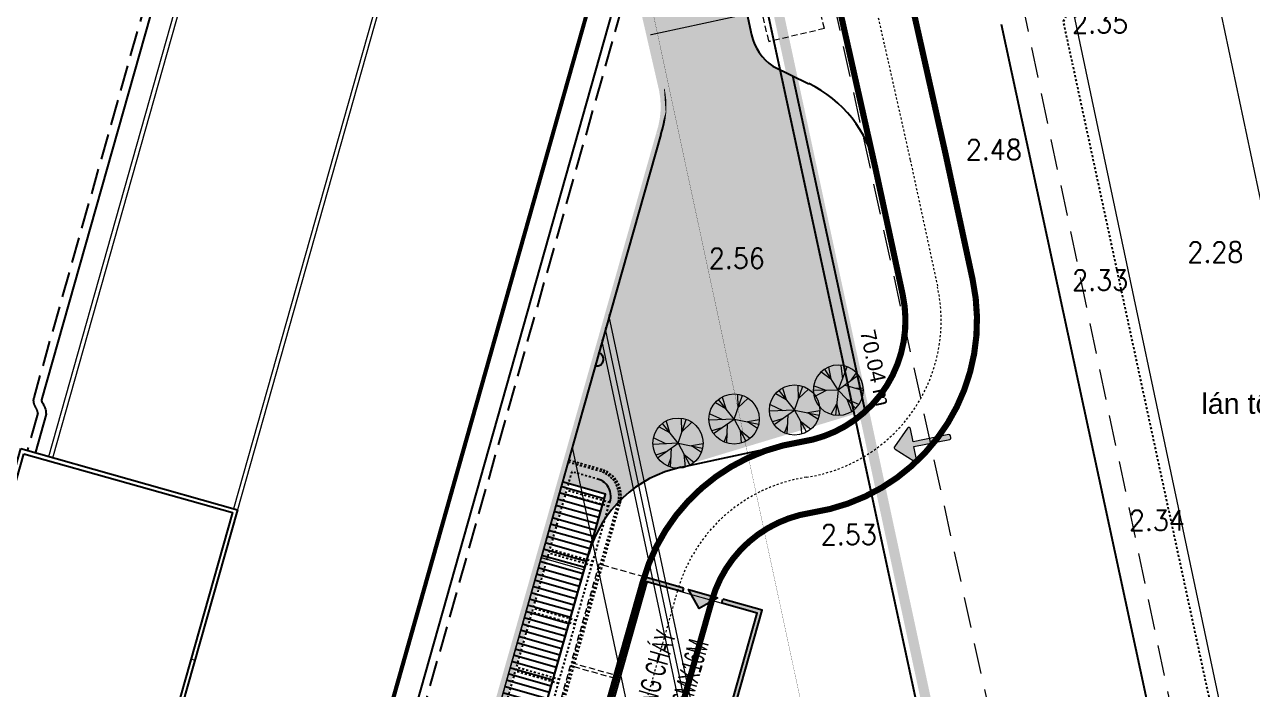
# Model space of a CAD drawing. Header units: millimetres. Extents: x 583747 to 596416, y 2304962 to 2309584.
# Drawn here: x 595649.3 to 595709.4, y 2307267.9 to 2307300.4 of the extents above; entities that cross this region are included whole.
import ezdxf
from ezdxf.enums import TextEntityAlignment as Align
from ezdxf.xclip import XClip

# ---------------------------------------------------------------- set-up
doc = ezdxf.new("R2010")
doc.units = ezdxf.units.MM
doc.set_wipeout_variables(frame=1)
for name, pattern in [('CONTINOUS', [0]), ('DASH', [0.35, 0.25, -0.1]), ('DASH2-1', [3, 2, -1]), ('DASHDOT', [1, 0.5, -0.25, 0, -0.25]), ('DASHED', [4.5, 3, -1.5]), ('HIDDEN', [0.375, 0.25, -0.125]), ('{Long Duong}', [2.3, 1.5, -0.8])]:
    doc.linetypes.add(name, pattern=pattern)
for name, color, linetype in [('A-CORE-OTLN', 160, 'Continuous'), ('A-FLOR-STRS', 1, 'Continuous'), ('A-GLAZ', 135, 'Continuous'), ('A-PLOT LINE', 6, 'DASHDOT'), ('A-WALL', 11, 'Continuous'), ('A-WALL-PATT', 251, 'Continuous'), ('AFP-KERB-LINE', 2, 'Continuous'), ('canopy', 2, 'DASH'), ('ccu12-Thay', 7, 'Continuous'), ('KT-Vat lieu', 250, 'Continuous'), ('Xref_NT1+NT2_MBDV Cot vach_220729$0$ccu12-Thay', 7, 'Continuous'), ('Xref_ST_MBDV Cot vach 30.7.2022$0$Xref_ST_MBDV Cot vach 30.7.2022|Xref_ST_MBDV Cot vach 30.7.2022|Xref_ST_MBDV Cot vach 30.7.2022|Xref_ST_MBDV Cot vach 30.7.2022|A-CORE-OTLN', 2, 'Continuous')]:
    doc.layers.add(name, color=color, linetype=linetype)
for name, color, linetype, lineweight in [('A-DOOR', 1, 'Continuous', 9), ('A-GENM-____-OTLN', 13, 'Continuous', 9), ('bo dat CXCL', 95, 'Continuous', 18), ('Code Cao do', 7, 'Continuous', 0), ('D-building block', 8, 'Continuous', 13), ('duong chua chay', 1, 'Continuous', 15), ('Duong RG Thua', 7, 'Continuous', 0), ('Ghi chu nha', 7, 'Continuous', 0), ('KT-Chu viet', 255, 'Continuous', 20), ('KT-DV2', 7, 'Continuous', 15), ('KT-NEN', 250, 'Continuous', 0), ('KT-Net khuat', 8, 'HIDDEN', 18), ('KT-Net thay', 7, 'Continuous', 20), ('KT-TMB', 7, 'Continuous', 0), ('KT_lo dat', 1, 'Continuous', 40), ('KT_Ms', 100, 'Continuous', 5), ('Level 15', 7, 'Continuous', 0), ('Long Duong_ Phan Cach chat lieu rair mat', 7, 'Continuous', 0), ('moc', 7, 'Continuous', 0), ('N-THAY', 7, 'Continuous', 18), ('Xref_NT1+NT2_MBDV Cot vach_220729$0$KT-Kich thuoc', 159, 'Continuous', 18), ('đường pccc', 6, 'Continuous', 13)]:
    doc.layers.add(name, color=color, linetype=linetype, lineweight=lineweight)
doc.layers.add('A-TREES', color=7, linetype='Continuous', lineweight=5, true_color=0x4b833f)
doc.styles.add('Style-.VnArial', font='')
doc.styles.add('Style-STANDARD', font='STANDARD.shx')
doc.styles.add('VnAvantH', font='')
doc.styles.get('Style-.VnArial').set_extended_font_data('.VnArial')
doc.styles.get('VnAvantH').set_extended_font_data('.VnAvantH')

# ---------------------------------------------------------------- blocks, each defined once
blk = doc.blocks.new('wwww1')
at = {"layer": 'Duong RG Thua', "color": 7, "linetype": 'Continuous', "lineweight": 0}
for p, q in [((595684.688, 2307253.7), (595669.753, 2307323.761)), ((595684.101, 2307253.574), (595669.278, 2307323.112)), ((595684.394, 2307253.637), (595669.51, 2307323.466))]:
    blk.add_line(p, q, dxfattribs=at)
at = {"layer": 'Duong RG Thua', "color": 7, "lineweight": 0}
for p, q in [((595667.4, 2307320.002), (595681.641, 2307253.044)), ((595644.574, 2307315.219), (595649.491, 2307292.154)), ((595709.275, 2307259.466), (595699.495, 2307305.679)), ((595706.676, 2307305.722), (595713.868, 2307271.642)), ((595649.491, 2307292.154), (595656.793, 2307293.707)), ((595656.793, 2307293.707), (595666.15, 2307249.713)), ((595654.192, 2307288.318), (595653.183, 2307292.94)), ((595651.716, 2307291.436), (595652.308, 2307291.51)), ((595651.716, 2307291.436), (595651.791, 2307290.837)), ((595652.308, 2307291.51), (595651.791, 2307290.837)), ((595652.308, 2307291.51), (595652.383, 2307290.911)), ((595651.791, 2307290.837), (595652.383, 2307290.911)), ((595646.642, 2307288.458), (595650.771, 2307289.09)), ((595650.771, 2307289.09), (595659.204, 2307249.057)), ((595654.192, 2307288.318), (595657.753, 2307289.196)), ((595654.272, 2307253.671), (595646.642, 2307288.458)), ((595654.46, 2307287.378), (595657.98, 2307288.128)), ((595656.979, 2307275.554), (595654.46, 2307287.378)), ((595654.379, 2307279.203), (595654.987, 2307279.313)), ((595654.487, 2307278.606), (595654.379, 2307279.203)), ((595654.987, 2307279.313), (595654.487, 2307278.606)), ((595655.094, 2307278.715), (595654.987, 2307279.313)), ((595654.487, 2307278.606), (595655.094, 2307278.715)), ((595660.492, 2307276.313), (595656.979, 2307275.554)), ((595658.236, 2307269.735), (595656.979, 2307275.554)), ((595661.731, 2307270.49), (595658.236, 2307269.735)), ((595662.826, 2307249.309), (595658.236, 2307269.735))]:
    blk.add_line(p, q, dxfattribs=at)
at = {"layer": 'Long Duong_ Phan Cach chat lieu rair mat', "color": 4, "linetype": '{Long Duong}', "lineweight": 0}
for p, q in [((595697.931, 2307259.703), (595680.497, 2307339.17)), ((595696.992, 2307306.062), (595706.868, 2307259.34))]:
    blk.add_line(p, q, dxfattribs=at)
at = {"layer": 'Code Cao do', "color": 6, "linetype": 'Continuous', "lineweight": 0, "style": 'Style-STANDARD'}
for s, p in [('2.35', (595700.411, 2307300.513)), ('2.48', (595695.211, 2307294.31)), ('3.23', (595653.717, 2307291.625)), ('2.95', (595649.58, 2307290.628)), ('2.53', (595688.118, 2307275.484)), ('2.92', (595655.279, 2307268.773))]:
    blk.add_text(s, height=1, rotation=359.9973, dxfattribs=at).set_placement(p, align=Align.MIDDLE_LEFT)
at = {"layer": 'Code Cao do', "color": 212, "linetype": 'Continuous', "lineweight": 0, "style": 'Style-STANDARD'}
for s, p in [('2.56', (595682.64, 2307288.995)), ('2.28', (595706.043, 2307289.299)), ('2.33', (595700.411, 2307287.928)), ('2.97', (595655.341, 2307284.045)), ('3.05', (595674.85, 2307284.229)), ('3.03', (595649.071, 2307281.19)), ('2.34', (595703.187, 2307276.176))]:
    blk.add_text(s, height=1, rotation=359.9973, dxfattribs=at).set_placement(p, align=Align.MIDDLE_LEFT)
at = {"layer": 'Ghi chu nha', "color": 7, "linetype": 'Continuous', "lineweight": 0, "style": 'Style-.VnArial'}
for s, p in [('Trung t©m tiÖc c\xadíi Hoµng Gia', (595662.521, 2307298.796)), ('g3', (595661.666, 2307296.196)), ('g', (595655.743, 2307291.071)), ('l¸n t«n', (595657.857, 2307281.601)), ('l¸n t«n', (595708.83, 2307281.89)), ('l¸n t«n', (595651.299, 2307277.039)), ('g', (595659.189, 2307273.274))]:
    blk.add_text(s, height=1, rotation=359.9973, dxfattribs=at).set_placement(p, align=Align.MIDDLE_CENTER)
blk = doc.blocks.new('NEN')
at = {"layer": 'Level 15', "color": 240, "linetype": 'DASH', "lineweight": 13, "ltscale": 5, "true_color": 0xed1f24, "const_width": 0.5, "flags": 128}
blk.add_lwpolyline([(595682.634, 2307317.629), (595677.108, 2307338.736), (595668.702, 2307341.648), (595657.199, 2307332.945), (595633.733, 2307315.075), (595610.101, 2307298.024, 0.685011), (595643.311, 2307173.379), (595664.098, 2307171.161), (595705.748, 2307172.441), (595712.065, 2307180.508), (595682.634, 2307317.629)], format="xyb", close=True, dxfattribs=at)
at = {"layer": 'Level 15', "color": 152, "linetype": 'DASH', "lineweight": 13, "ltscale": 5, "true_color": 0x2776bb, "const_width": 0.01, "flags": 128}
blk.add_lwpolyline([(595676.796, 2307316.238), (595672.115, 2307334.115), (595669.766, 2307334.929), (595660.826, 2307328.166), (595637.307, 2307310.255), (595613.624, 2307293.167, 0.684877), (595643.957, 2307179.345), (595664.326, 2307177.171), (595702.756, 2307178.352), (595705.609, 2307181.996)], format="xyb", close=True, dxfattribs=at)
at = {"layer": 'moc', "color": 7, "linetype": 'Continuous', "lineweight": 0, "style": 'Style-.VnArial'}
blk.add_text('70.04 m', height=0.75, rotation=282.114, dxfattribs=at).set_placement((595690.961, 2307283.598), align=Align.MIDDLE_CENTER)
blk = doc.blocks.new('PLOT')
at = {"layer": 'A-PLOT LINE', "color": 251}
blk.add_lwpolyline([(3693942, 1315787), (3587846, 1250138), (3580933, 1251739), (3560913, 1283575), (3562195, 1290881), (3658973, 1366308), (3665768, 1365275), (3677786, 1347968)], dxfattribs=at)
blk.add_lwpolyline([(3693942, 1315787), (3587846, 1250138), (3580933, 1251739), (3560913, 1283575), (3562195, 1290881), (3658973, 1366308), (3665768, 1365275), (3677786, 1347968)], dxfattribs=at)
blk = doc.blocks.new('werwer')
at = {"layer": 'A-GENM-____-OTLN', "linetype": 'DASHED', "ltscale": 100}
for p, q in [((-17416, -23694, 0), (-22416, -23699, 0)), ((-22416, -23699, 0), (-22414, -25999, 0)), ((-17414, -25994, 0), (-17416, -23694, 0)), ((-22414, -25999, 0), (-17414, -25994, 0))]:
    blk.add_line(p, q, dxfattribs=at)
blk = doc.blocks.new('qweqeqee')
at = {"layer": 'A-GENM-____-OTLN', "linetype": 'DASHED', "ltscale": 100, "extrusion": (2.68991e-06, -2.55388e-08, 1)}
for p, q in [((29938, -6060, 0), (21938, -6060, 0)), ((21938, -6060, 0), (21938, -8860, 0)), ((29938, -6060, 0), (29938, -8860, 0)), ((21938, -8860, 0), (29938, -8860, 0))]:
    blk.add_line(p, q, dxfattribs=at)
blk = doc.blocks.new('Tree')
for p, q in [((487324, 312329), (487470, 311867)), ((487813, 311436), (488148, 312404)), ((487974, 311902), (487960, 312449)), ((487974, 311902), (488380, 312288)), ((487050, 312107), (487470, 311867)), ((487819, 311432), (487178, 312231)), ((487813, 311436), (486790, 311387)), ((486823, 311654), (487333, 311413)), ((486977, 310843), (487813, 311436)), ((487813, 311436), (487804, 311436)), ((487813, 311436), (487813, 311444)), ((487813, 311436), (487813, 311427)), ((487813, 311436), (487821, 311436)), ((487813, 311436), (488815, 311227)), ((487813, 311436), (488295, 310532)), ((488836, 311401), (488359, 311322)), ((488763, 311057), (488359, 311322)), ((487313, 311081), (486910, 310952)), ((487524, 310836), (487406, 310519)), ((487536, 311239), (487499, 310462)), ((488054, 310984), (488456, 310663)), ((488054, 310984), (488100, 310472))]:
    blk.add_line(p, q)
blk.add_circle((487813, 311436), 1024)
blk = doc.blocks.new('wqeqweweqewe')
at = {"layer": 'N-THAY', "true_color": 0xed1f24}
h = blk.add_hatch(color=240, dxfattribs=at)
h.dxf.hatch_style = 1
h.paths.add_polyline_path([(-1286767, 413593, 0.659768), (-1286937, 413520), (-1286937, 412719), (-1289162, 412719, 0.414214), (-1289262, 412619), (-1289262, 412519, 0.414214), (-1289162, 412419), (-1286937, 412419), (-1286937, 411617, 0.659768), (-1286767, 411545), (-1285772, 412495, 0.427958), (-1285772, 412643)])
for p, q in [((-1286937, 413520), (-1286937, 412719)), ((-1285772, 412643), (-1286767, 413593)), ((-1289262, 412619), (-1289262, 412519)), ((-1286937, 412719), (-1289162, 412719)), ((-1289162, 412419), (-1286937, 412419)), ((-1286937, 412419), (-1286937, 411617)), ((-1286767, 411545), (-1285772, 412495))]:
    blk.add_line(p, q)
for centre, radius, start, end in [((-1286837, 413520), 100, 46.33782, 180), ((-1289162, 412619), 100, 90, 180), ((-1289162, 412519), 100, 180, 270), ((-1285843, 412569), 102, 313.66218, 46.33782), ((-1286837, 411617), 100, 180, 313.66218)]:
    blk.add_arc(centre, radius, start, end)
blk = doc.blocks.new('DV')
at = {"layer": 'A-WALL-PATT'}
h = blk.add_hatch(dxfattribs=at)
h.set_pattern_fill('LINE', color=256, scale=100, angle=-360)
h.set_pattern_definition([(344.1696957, (-1387399.82, -11180190.43), (86.610551, 305.4584465), [])])
h.paths.add_polyline_path([(607936, 125576), (610059, 124976), (615649, 144726), (613538, 145327)])
at = {"layer": 'bo dat CXCL'}
h = blk.add_hatch(dxfattribs=at)
h.set_pattern_fill('GRASS', color=256, scale=20, angle=6e-14)
edge = h.paths.add_edge_path()
edge.add_line((617262, 169948), (615443, 170462))
edge.add_line((615443, 170462), (614972, 172808))
edge.add_line((614972, 172808), (621293, 174170))
edge.add_line((621293, 174170), (622792, 167226))
edge.add_arc((625233, 167754), 2498, 192.18716, 235.8651)
edge.add_line((623832, 165686), (624816, 165182))
edge.add_line((624816, 165182), (625371, 162606))
edge.add_line((625371, 162606), (625926, 160032))
edge.add_line((625926, 160032), (627915, 150805))
edge.add_arc((322476, 83915), 312678, 11.97611, 12.3524, ccw=False)
edge.add_line((628348, 148797), (619337, 146072))
edge.add_arc((620599, 140193), 6013, 102.11461, 164.05752)
edge.add_line((614817, 141845), (615642, 144759))
edge.add_line((615642, 144759), (613538, 145356))
edge.add_line((613538, 145356), (618423, 162561))
edge.add_arc((614338, 163721), 4247, 344.15003, 371.50222)
edge.add_line((618500, 164568), (617270, 169946))
at = {"layer": 'A-CORE-OTLN'}
for p, q in [((612935, 143549), (612934, 143549)), ((612989, 143741), (612989, 143741))]:
    blk.add_line(p, q, dxfattribs=at)
at = {"layer": 'A-FLOR-STRS', "elevation": 0}
blk.add_lwpolyline([(607936, 125576), (610059, 124976), (615649, 144726), (613538, 145327), (607936, 125576)], dxfattribs=at)
at = {"layer": 'A-GLAZ'}
blk.add_line((618363, 162313), (607951, 125592), dxfattribs=at)
blk.add_arc((614345, 163689), 4247, 341.10455, 11.50222, dxfattribs=at)
at = {"layer": 'AFP-KERB-LINE', "extrusion": (-5.41606e-07, 2.51261e-06, 1)}
for p, q in [((620778, 176550, 0), (622799, 167196, 0)), ((623839, 165654), (625601, 164803))]:
    blk.add_line(p, q, dxfattribs=at)
at = {"layer": 'AFP-KERB-LINE'}
for p, q in [((643259, 129450), (635016, 167695)), ((643259, 129450), (635016, 167695)), ((643259, 129450), (635016, 167695)), ((643259, 129450), (635016, 167695)), ((630186, 154509), (628859, 160664)), ((619345, 146040, 0), (625579, 147378, 0)), ((614439, 140422), (615648, 144704)), ((611028, 128397), (614831, 141810, 0))]:
    blk.add_line(p, q, dxfattribs=at)
at = {"layer": 'AFP-KERB-LINE', "elevation": 0}
blk.add_lwpolyline([(628348, 148797), (624816, 165182)], dxfattribs=at)
at = {"layer": 'AFP-KERB-LINE', "extrusion": (-5.41606e-07, 2.51261e-06, 1)}
blk.add_arc((625243, 167723), 2500, 192.16196, 235.8399, dxfattribs=at)
at = {"layer": 'AFP-KERB-LINE'}
for centre, start, end in [((622993, 159400, 0), 12.16426, 64.23853), ((624320, 153244, 0), 282.11401, 12.16426), ((620604, 140173, -2), 102.11401, 164.1697)]:
    blk.add_arc(centre, 6000, start, end, dxfattribs=at)
at = {"layer": 'D-building block', "linetype": 'CONTINOUS', "ltscale": 10000}
blk.add_line((612498, 141630), (614610, 141029), dxfattribs=at)
ref = blk.add_blockref('PLOT', (-3147123, 179596, 0), dxfattribs=dict(rotation=340.0000000045929))
XClip(ref).set_block_clipping_path([(3437700.5976729654, 868981.9081885163), (3912891.8375199828, 1041937.3750337446), (3715693.8178756535, 1583734.481302836), (3240502.5780286361, 1410779.0144576086)])
at = {"extrusion": (-5.9306e-07, 2.62384e-06, 1), "rotation": 283.2803608450139}
blk.add_blockref('qweqeqee', (625377, 198027, 0), dxfattribs=at)
at = {"extrusion": (-3.46607e-07, -6.91427e-08, 1), "xscale": 0.8000000000000133, "yscale": 0.8000000000000133, "zscale": 0.8000000000000133, "rotation": 191.28153581956}
blk.add_blockref('wqeqweweqewe', (-443509, 269438, 0), dxfattribs=at)
at = {"layer": 'A-DOOR', "rotation": 74.16969568343191}
for p in [(597286, 164520, 0), (595881, 159551, 0)]:
    blk.add_blockref('werwer', p, dxfattribs=at)
at = {"layer": 'A-TREES', "xscale": -1.2, "yscale": 1.2, "zscale": 1.199999999999996, "rotation": 71.72236063323176}
blk.add_blockref('Tree', (1165493, 588445, 0), dxfattribs=at)
at = {"layer": 'A-TREES', "xscale": 1.199999999999996, "yscale": 1.199999999999996, "zscale": 1.199999999999996}
for p in [(36567, -225325), (39524, -224883, 0), (33824, -226503)]:
    blk.add_blockref('Tree', p, dxfattribs=at)
blk = doc.blocks.new('WWWWW11')
blk.add_wipeout([(596146.362, 2307305.657), (596147.829, 2307304.045), (596150.763, 2307303.382), (596162.049, 2307307.518), (596165.405, 2307309.519), (596173.356, 2307319.154), (596178.232, 2307322.038), (596181.416, 2307323.063), (596186.008, 2307323.59), (596189.904, 2307323.212), (596195.094, 2307321.438), (596198.037, 2307319.633), (596200.809, 2307317.333), (596204.31, 2307315.649), (596207.249, 2307314.98), (596210.789, 2307314.605), (596216.55, 2307315.16), (596219.13, 2307316.01), (596221.679, 2307317.1), (596224.911, 2307319.135), (596227.541, 2307321.466), (596238.173, 2307359.289), (596238.097, 2307360.41), (596237.72, 2307361.81), (596230.656, 2307391.559), (596229.984, 2307392.889), (596228.821, 2307394.084), (596227.287, 2307394.871), (596225.359, 2307395.106), (596223.868, 2307394.789), (596222.62, 2307394.116), (596221.017, 2307393.023), (596208.485, 2307382.634), (596207.441, 2307381.454), (596206.716, 2307380.054), (596206.42, 2307378.99), (596200.967, 2307359.539), (596199.798, 2307357.479), (596198.425, 2307356.46), (596196.218, 2307355.939), (596194.42, 2307356.28), (596193.241, 2307356.939), (596186.171, 2307362.732), (596184.792, 2307363.128), (596182.731, 2307363.47), (596180.723, 2307362.767), (596178.244, 2307360.976), (596163.216, 2307342.826), (596149.958, 2307326.671), (596148.579, 2307323.551), (596147.86, 2307321.002), (596147.222, 2307318.293), (596146.577, 2307314.761), (596146.178, 2307311.632), (596145.949, 2307308.648), (596145.977, 2307306.714)]).translate(0, 0, -0.044)
at = {"layer": 'A-GLAZ', "const_width": 0.5, "elevation": -0.044}
blk.add_lwpolyline([(596149.873, 2307326.735), (596157.522, 2307335.987), (596165.695, 2307345.885), (596177.482, 2307360.165, -0.114295), (596181.461, 2307363.123, -0.292874), (596186.918, 2307362.161), (596192.912, 2307357.211, 0.564483), (596200.997, 2307359.651), (596206.716, 2307380.054, -0.123781), (596208.485, 2307382.634), (596222.62, 2307394.116, -0.506067), (596230.659, 2307391.557), (596236.126, 2307368.978), (596238.097, 2307360.41, -0.133418), (596237.953, 2307358.187), (596227.541, 2307321.466)], format="xyb", dxfattribs=at)
at = {"layer": 'A-WALL', "color": 2, "elevation": 7.579}
for points in [[(596206.646, 2307342.831), (596217.232, 2307339.839), (596213.901, 2307328.051), (596203.316, 2307331.042)], [(596206.784, 2307342.584), (596216.985, 2307339.701), (596213.763, 2307328.298), (596203.562, 2307331.18)]]:
    blk.add_lwpolyline(points, close=True, dxfattribs=at)
at = {"layer": 'ccu12-Thay', "elevation": 7.579}
for points in [[(596222.247, 2307321.546), (596235.26, 2307367.598)], [(596222.343, 2307321.519), (596235.402, 2307367.734)]]:
    blk.add_lwpolyline(points, dxfattribs=at)
at = {"layer": 'KT-Net thay', "elevation": 7.579}
for points in [[(596208.005, 2307342.44), (596219.705, 2307383.838)], [(596208.198, 2307342.385), (596219.843, 2307383.591)], [(596227.616, 2307369.966), (596225.695, 2307370.509), (596217.041, 2307339.893)], [(596227.561, 2307369.774), (596225.834, 2307370.262), (596217.233, 2307339.839)]]:
    blk.add_lwpolyline(points, dxfattribs=at)
at = {"layer": 'Xref_NT1+NT2_MBDV Cot vach_220729$0$ccu12-Thay'}
for p, q in [((596220.804, 2307391.745, -0.042), (596207.656, 2307345.221, -0.042)), ((596223.427, 2307321.229, -0.042), (596236.066, 2307365.956, -0.042))]:
    blk.add_line(p, q, dxfattribs=at)
at = {"layer": 'Xref_NT1+NT2_MBDV Cot vach_220729$0$ccu12-Thay', "linetype": 'DASH', "ltscale": 5}
blk.add_line((596223.812, 2307321.12, -0.042), (596236.47, 2307365.916, -0.042), dxfattribs=at)
at = {"layer": 'Xref_NT1+NT2_MBDV Cot vach_220729$0$ccu12-Thay', "linetype": 'DASH', "ltscale": 5, "elevation": -0.042}
blk.add_lwpolyline([(596220.423, 2307391.87), (596207.268, 2307345.322, 0.211174), (596207.34, 2307344.883, -0.147045), (596207.472, 2307344.567), (596206.965, 2307342.773)], format="xyb", dxfattribs=at)
at = {"layer": 'Xref_NT1+NT2_MBDV Cot vach_220729$0$ccu12-Thay', "elevation": -0.042}
blk.add_lwpolyline([(596207.656, 2307345.221, 0.189782), (596207.669, 2307345.113, -0.161304), (596207.875, 2307344.522), (596207.35, 2307342.664)], format="xyb", dxfattribs=at)
at = {"layer": 'Xref_NT1+NT2_MBDV Cot vach_220729$0$KT-Kich thuoc', "ltscale": 0.5}
blk.add_line((596215.173, 2307332.471, -0.042), (596214.981, 2307332.525, -0.042), dxfattribs=at)
blk = doc.blocks.new('khgklh')
at = {"layer": 'canopy'}
for p, q in [((31399, 5694, 0), (37182, 26090, 0)), ((37334, 25527, 0), (31824, 6093, 0)), ((39139, 23828, 0), (37022, 24428, 0)), ((39193, 24020, 0), (37077, 24620, 0)), ((38375, 21134, 0), (36258, 21734, 0)), ((38320, 20941, 0), (36204, 21542, 0)), ((37502, 18055, 0), (35385, 18655, 0)), ((37557, 18248, 0), (35440, 18848, 0)), ((36684, 15169, 0), (34567, 15769, 0)), ((36738, 15361, 0), (34622, 15962, 0))]:
    blk.add_line(p, q, dxfattribs=at)
at = {"layer": 'canopy', "elevation": 0}
for points in [[(34638, 6122), (39695, 23956), (39715, 24026), (39742, 24191), (39749, 24358), (39735, 24524), (39702, 24688), (39648, 24846), (39576, 24997), (39486, 25137), (39379, 25266), (39257, 25381), (39123, 25480), (38977, 25561), (38823, 25625), (37679, 25949), (37182, 26090)], [(34543, 6154), (39599, 23984), (39617, 24048), (39642, 24201), (39649, 24356), (39636, 24510), (39605, 24662), (39555, 24808), (39488, 24948), (39405, 25078), (39306, 25197), (39193, 25304), (39068, 25395), (38933, 25471), (38790, 25530), (37652, 25853), (37154, 25994)], [(34164, 6284), (39214, 24093), (39226, 24135), (39244, 24242), (39248, 24348), (39239, 24453), (39218, 24557), (39184, 24657), (39138, 24753), (39081, 24842), (39014, 24923), (38936, 24996), (38851, 25059), (38759, 25110), (38659, 25151), (37543, 25468), (37334, 25527)], [(37045, 25609), (37045, 25609)]]:
    blk.add_lwpolyline(points, dxfattribs=at)
blk = doc.blocks.new('A$C742103E6')
at = {"layer": 'KT-Vat lieu'}
for points in [[(-2000, 11800), (-2000, 12000), (0, 12000), (0, -4000), (-6000, -4000), (-6000, 12000), (-4000, 12000), (-4000, 11800), (-5800, 11800), (-5800, -3800), (-200, -3800), (-200, 11800)], [(-2250, 12000), (-3000, 11250), (-3750, 12000)]]:
    blk.add_hatch(color=6, dxfattribs=at).paths.add_polyline_path(points)
at = {"color": 6}
blk.add_lwpolyline([(-5800, 11800), (-200, 11800), (-200, -3800), (-5800, -3800)], close=True, dxfattribs=at)
at = {"layer": 'KT-Vat lieu', "color": 6}
for p, q in [((-4000, 12000), (-4000, 11800)), ((-2000, 11800), (-2000, 12000))]:
    blk.add_line(p, q, dxfattribs=at)
for points in [[(-4000, 12000), (-6000, 12000), (-6000, -4000), (0, -4000), (0, 12000), (-2000, 12000)], [(-4000, 11800), (-5800, 11800), (-5800, -3800), (-200, -3800), (-200, 11800), (-2000, 11800)]]:
    blk.add_lwpolyline(points, dxfattribs=at)
blk.add_lwpolyline([(-2250, 12000), (-3000, 11250), (-3750, 12000)], close=True, dxfattribs=at)
at = {"layer": 'KT-Chu viet', "color": 6, "insert": (-4732, 9748, 74), "char_height": 1000, "width": 10535.88, "attachment_point": 3, "rotation": 90, "style": 'VnAvantH'}
blk.add_mtext('{\\W0.6;CHç §ç XE PHßNG CH¸Y\\P6mx16m}', dxfattribs=at)
blk = doc.blocks.new('duong pccc')
at = {"layer": 'đường pccc', "linetype": 'DASH2-1', "const_width": 300, "elevation": 0}
blk.add_lwpolyline([(11374680, 1115183), (11387824, 1131220, 0.152906), (11390586, 1137615, -0.183932), (11395774, 1147349), (11405213, 1154172, -0.341818), (11415002, 1153850), (11417161, 1152063, 0.542761), (11424364, 1154314), (11428640, 1169568, -0.162861), (11431490, 1173769), (11439897, 1180183), (11449074, 1187138, -0.532586), (11470269, 1179871), (11473394, 1167964), (11480364, 1136953), (11481704, 1130736, -0.43279), (11473830, 1119340, 0.294471), (11468950, 1115042), (11465596, 1103199, -0.194498)], format="xyb", dxfattribs=at)
at = {"layer": 'đường pccc', "linetype": 'DASH2-1', "elevation": 0}
for points, format in [([(11375953, 1113976), (11389164, 1130095, 0.152096), (11392324, 1137412, -0.18214), (11396866, 1145979), (11406238, 1152754, -0.341818), (11413886, 1152503), (11416045, 1150715, 0.542761), (11426049, 1153842), (11430325, 1169095, -0.162861), (11432552, 1172378), (11440957, 1178790), (11450131, 1185743, -0.532469), (11468578, 1179422), (11471693, 1167550), (11478655, 1136577), (11479993, 1130368, -0.43279), (11473570, 1121071, 0.294471), (11467266, 1115519), (11463912, 1103676, -0.194498)], "xyb"), ([(11377229, 1112772, 300, 300, 0), (11390505, 1128971, 300, 300, 0.151411), (11394062, 1137208, 300, 300, 0), (11394062, 1137208, 300, 300, -0.179997), (11397963, 1144612, 300, 300, 0), (11407264, 1151335, 300, 300, -0.341818), (11412770, 1151155, 300, 300, 0), (11414929, 1149367, 300, 300, 0.542761), (11427734, 1153369, 300, 300, 0), (11432010, 1168623, 300, 300, -0.162861), (11433613, 1170986, 300, 300, 0), (11442016, 1177397, 300, 300, 0), (11451188, 1184349, 300, 300, -0.532322), (11466886, 1178973, 300, 300, 0), (11469993, 1167136, 300, 300, 0), (11476946, 1136200, 300, 300, 0), (11478283, 1129999, 300, 300, -0.43279), (11473310, 1122801, 300, 300, 0.294471), (11465582, 1115996, 300, 300, 0), (11462228, 1104152, 300, 300, -0.194498)], "xyseb")]:
    blk.add_lwpolyline(points, format=format, dxfattribs=at)
at = {"layer": 'đường pccc', "extrusion": (-7.94029e-05, 2.24372e-05, 1), "rotation": 344.2212327557431}
blk.add_blockref('A$C742103E6', (11468150, 1103017, -885), dxfattribs=at)

msp = doc.modelspace()

# ---------------------------------------------------------------- block references
at = {"layer": 'KT-DV2', "xscale": 0.001, "yscale": 0.001, "zscale": 0.001}
msp.add_blockref('DV', (595062.1, 2307132.692), dxfattribs=at)

# ---------------------------------------------------------------- next in the draw order: block references
at = {"layer": 'KT_Ms', "xscale": 0.001, "yscale": 0.001, "zscale": 0.001}
msp.add_blockref('khgklh', (595638.765, 2307252.988, 0), dxfattribs=at)

# ---------------------------------------------------------------- next in the draw order: block references
at = {"layer": 'KT-NEN', "lineweight": 0}
msp.add_blockref('wwww1', (0.167, -0.045, -0.002), dxfattribs=at)

# ---------------------------------------------------------------- next in the draw order: linework, layer by layer
at = {"layer": 'KT-Net khuat', "linetype": 'HIDDEN', "ltscale": 3000}
msp.add_lwpolyline([(595671.136, 2307329.552, -0.049369), (595671.39, 2307328.838), (595674.824, 2307315.769), (595678.321, 2307299.544), (595684.675, 2307300.914), (595681.147, 2307317.28), (595678.246, 2307328.324), (595677.661, 2307330.547, 0.046068), (595677.014, 2307332.327), (595671.136, 2307329.552)], format="xyb", dxfattribs=at)
at = {"layer": 'Xref_ST_MBDV Cot vach 30.7.2022$0$Xref_ST_MBDV Cot vach 30.7.2022|Xref_ST_MBDV Cot vach 30.7.2022|Xref_ST_MBDV Cot vach 30.7.2022|Xref_ST_MBDV Cot vach 30.7.2022|A-CORE-OTLN', "color": 6, "linetype": 'DASHED', "const_width": 0.1}
msp.add_lwpolyline([(595711.615, 2307180.682), (595682.12, 2307317.513), (595677.997, 2307333.206), (595663.776, 2307337.224), (595657.539, 2307332.497), (595634.085, 2307314.603), (595628.122, 2307310.293), (595626.65, 2307307.008), (595622.546, 2307304.041), (595618.965, 2307303.673), (595610.462, 2307297.527), (595608.235, 2307295.829), (595606.079, 2307294.043), (595603.998, 2307292.169), (595601.995, 2307290.213), (595600.074, 2307288.176), (595598.237, 2307286.062)], dxfattribs=at)

# ---------------------------------------------------------------- next in the draw order: block references
at = {"layer": 'duong chua chay', "xscale": 0.001, "yscale": 0.001, "zscale": 0.001}
msp.add_blockref('duong pccc', (584214.004, 2306157.171), dxfattribs=at)
at = {"layer": 'KT_lo dat'}
msp.add_blockref('NEN', (0, 0), dxfattribs=at)

# ---------------------------------------------------------------- next in the draw order: block references
at = {"layer": 'KT-TMB'}
msp.add_blockref('WWWWW11', (-557.482, -63.188, 0.042), dxfattribs=at)

doc.saveas('drawing.dxf')
